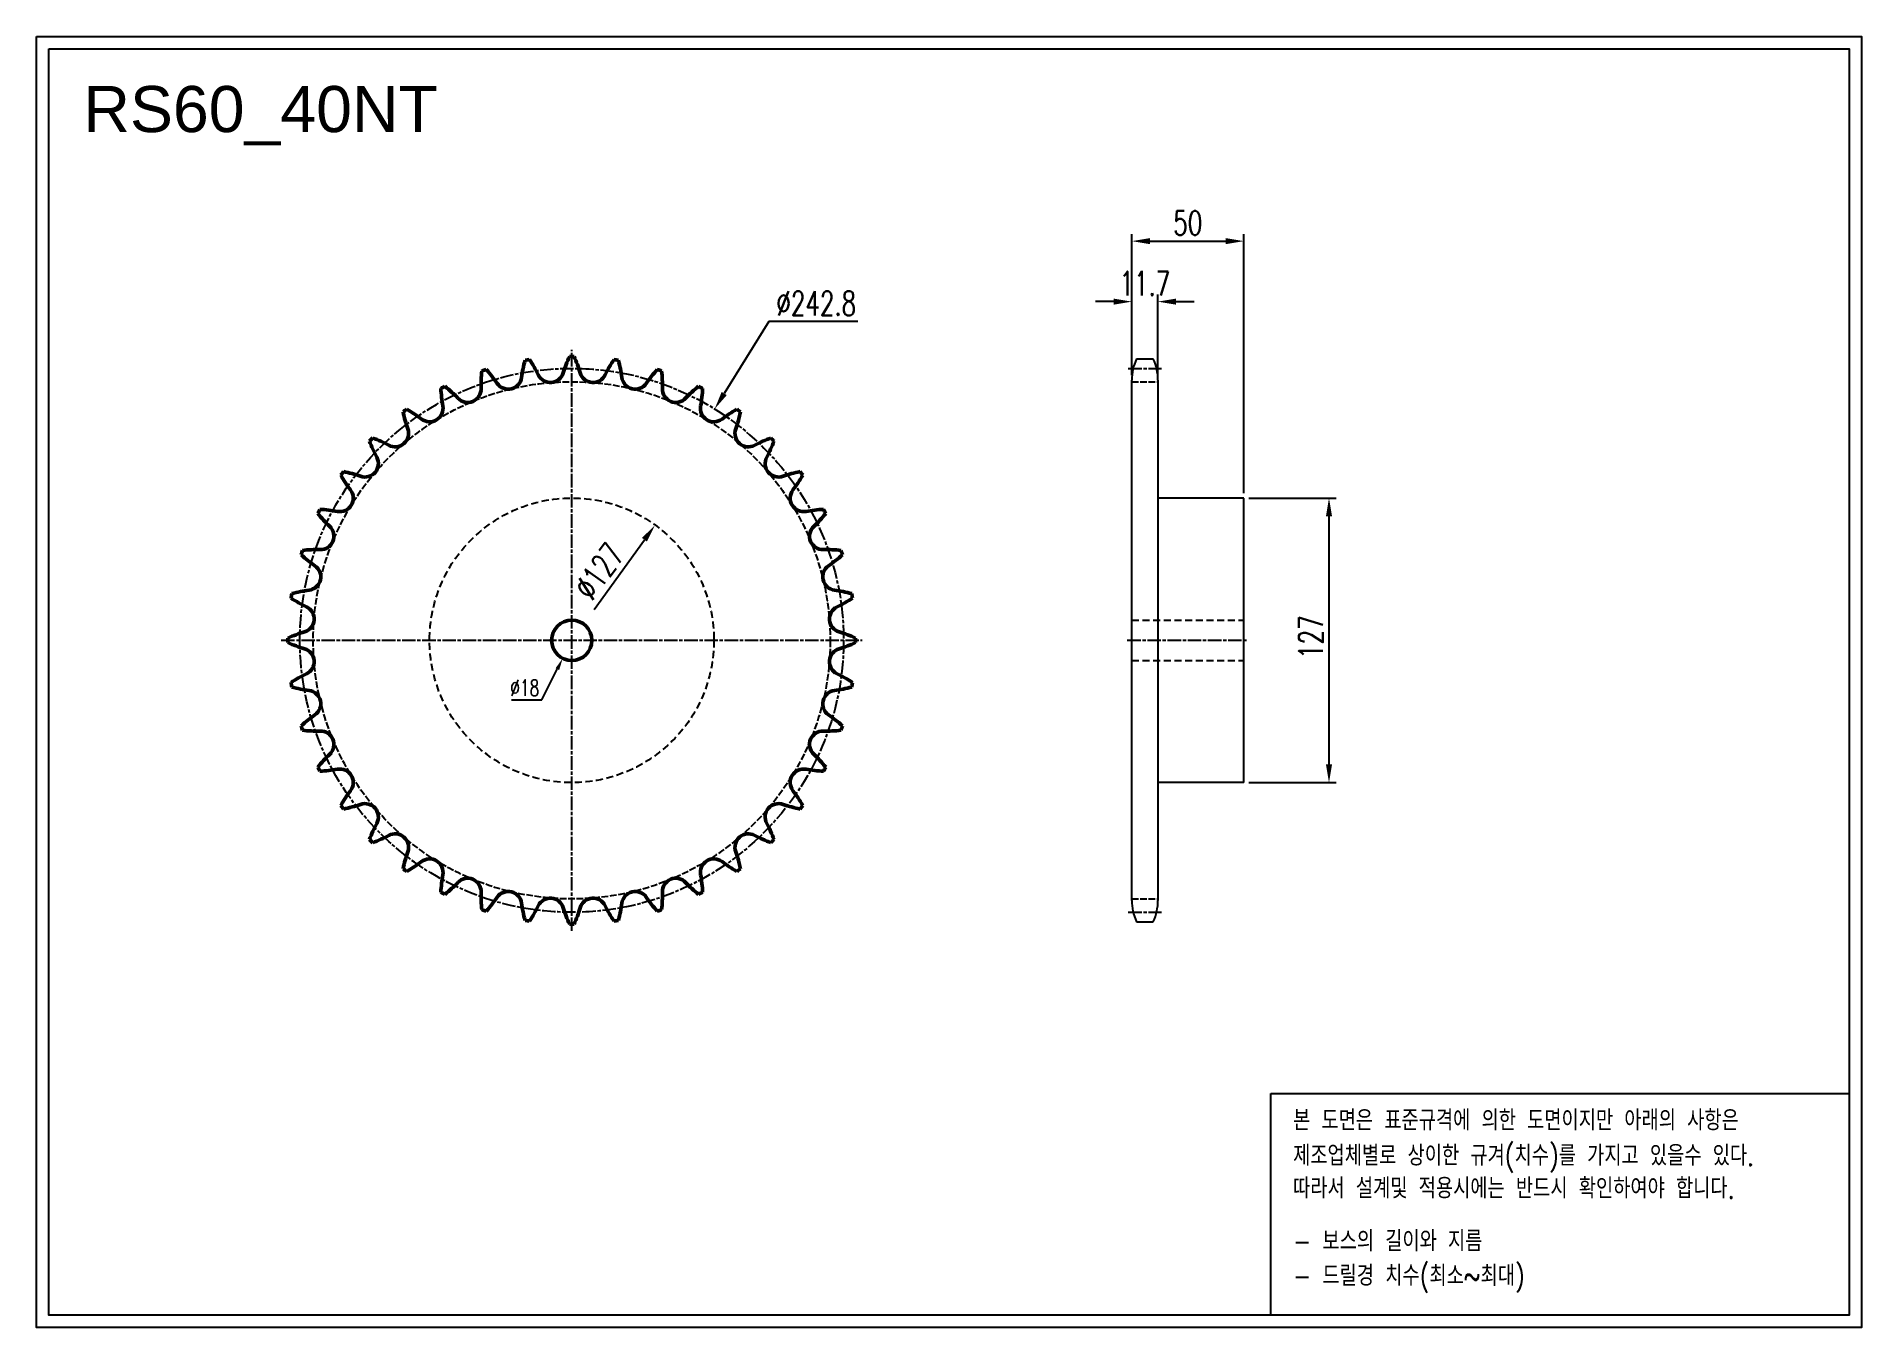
# Model space of a CAD drawing. Header units: millimetres. Extents: x 23272 to 24087, y 1598 to 2174.
import ezdxf

# ---------------------------------------------------------------- set-up
doc = ezdxf.new("R2010")
doc.units = ezdxf.units.MM
for name, pattern in [('AM_ISO02W050', [7.5, 6, -1.5]), ('AM_ISO02W050x2', [3.75, 3, -0.75]), ('AM_ISO08W050', [18, 12, -1.5, 3, -1.5]), ('AM_ISO08W050x2', [9, 6, -0.75, 1.5, -0.75]), ('HIDDEN', [9.525, 6.35, -3.175])]:
    doc.linetypes.add(name, pattern=pattern)
for name, color, linetype, lineweight in [('AM_0N', 7, 'Continuous', 50), ('AM_3N', 6, 'AM_ISO02W050', 25), ('AM_7', 4, 'AM_ISO08W050', 25), ('AM_7N', 4, 'AM_ISO08W050', 25)]:
    doc.layers.add(name, color=color, linetype=linetype, lineweight=lineweight)
doc.layers.add('HL', color=2, linetype='HIDDEN')
doc.layers.add('S-DIM', color=7, linetype='Continuous')
doc.styles.add('HAN', font='ROMANS.shx', dxfattribs={"width": 0.7, "bigfont": 'whgtxt.shx'})
doc.styles.add('HSG', font='SIMPLEX.shx', dxfattribs={"width": 0.7, "bigfont": 'HSG.shx'})
doc.styles.get("Standard").update_dxf_attribs({"font": 'arial.ttf'})
doc.dimstyles.new('APP16', dxfattribs={"dimscale": 3, "dimtxt": 2.4, "dimasz": 1.8, "dimexe": 0.7, "dimexo": 0.5, "dimgap": 0.6, "dimtad": 1, "dimtoh": 1, "dimdec": 1, "dimrnd": 0.01, "dimzin": 9, "dimdsep": 46, "dimtxsty": 'HSG', "dimcen": 0, "dimclrd": 1, "dimclre": 1, "dimclrt": 256, "dimazin": 2, "dimtp": 1, "dimtm": 1, "dimtfac": 0.5, "dimtdec": 1, "dimtofl": 0, "dimtmove": 0, "dimatfit": 3, "dimfxl": 0, "dimtvp": 1, "dimtolj": 2, "dimlwd": -1, "dimlwe": -1, "dimarcsym": 0})
doc.dimstyles.new('APP23', dxfattribs={"dimscale": 4.5, "dimtxt": 2.4, "dimasz": 1.8, "dimexe": 0.7, "dimexo": 0.5, "dimgap": 0.6, "dimtad": 1, "dimtoh": 1, "dimdec": 1, "dimrnd": 0.01, "dimzin": 9, "dimdsep": 46, "dimtxsty": 'HSG', "dimcen": 0, "dimclrd": 1, "dimclre": 1, "dimclrt": 256, "dimazin": 2, "dimtp": 1, "dimtm": 1, "dimtfac": 0.5, "dimtdec": 1, "dimtix": 1, "dimtofl": 0, "dimtmove": 0, "dimatfit": 3, "dimfxl": 0, "dimtvp": 1, "dimtolj": 2, "dimlwd": -1, "dimlwe": -1, "dimarcsym": 0})

# ---------------------------------------------------------------- blocks, each defined once
blk = doc.blocks.new('*D1')
at = {"layer": 'Defpoints', "color": 0, "transparency": 16777216}
for p in [(23547.86, 1956.03), (23473.46, 1853.1)]:
    blk.add_point(p, dxfattribs=at)
at = {"layer": 'S-DIM', "color": 1, "transparency": 16777216}
blk.add_line((23520.65, 1918.39), (23543.11, 1949.46), dxfattribs=at)
blk.add_solid([(23542.02, 1950.25), (23544.21, 1948.67), (23547.86, 1956.03)], dxfattribs=at)
at = {"layer": 'S-DIM', "transparency": 16777216, "insert": (23522.94, 1935.39), "char_height": 10.8, "attachment_point": 5, "rotation": 54.13986, "style": 'HSG'}
blk.add_mtext('\\A2;∅127', dxfattribs=at)
blk = doc.blocks.new('*D2')
at = {"layer": 'Defpoints', "color": 0, "transparency": 16777216}
for p in [(23574.48, 2007.83), (23446.83, 1801.29)]:
    blk.add_point(p, dxfattribs=at)
at = {"layer": 'S-DIM', "color": 1, "transparency": 16777216}
for p, q in [((23598.61, 2046.88), (23578.74, 2014.72)), ((23638.39, 2046.88), (23598.61, 2046.88))]:
    blk.add_line(p, q, dxfattribs=at)
blk.add_solid([(23577.59, 2015.43), (23579.89, 2014.01), (23574.48, 2007.83)], dxfattribs=at)
at = {"layer": 'S-DIM', "transparency": 16777216, "insert": (23619.85, 2054.98), "char_height": 10.8, "attachment_point": 5, "style": 'HSG'}
blk.add_mtext('\\A2;∅242.8', dxfattribs=at)
blk = doc.blocks.new('*D3')
at = {"layer": 'Defpoints', "color": 0, "transparency": 16777216}
for p in [(23772.45, 2055.74), (23760.75, 2020.67), (23772.45, 2020.01)]:
    blk.add_point(p, dxfattribs=at)
at = {"layer": 'S-DIM', "color": 1, "transparency": 16777216}
for p, q in [((23752.65, 2055.74), (23744.55, 2055.74)), ((23760.75, 2022.92), (23760.75, 2058.89)), ((23772.45, 2022.26), (23772.45, 2058.89)), ((23780.55, 2055.74), (23788.65, 2055.74))]:
    blk.add_line(p, q, dxfattribs=at)
for points in [[(23752.65, 2057.09), (23752.65, 2054.39), (23760.75, 2055.74)], [(23780.55, 2057.09), (23780.55, 2054.39), (23772.45, 2055.74)]]:
    blk.add_solid(points, dxfattribs=at)
at = {"layer": 'S-DIM', "transparency": 16777216, "insert": (23766.6, 2063.84), "char_height": 10.8, "attachment_point": 5, "style": 'HSG'}
blk.add_mtext('\\A2;11.7', dxfattribs=at)
blk = doc.blocks.new('*D4')
at = {"layer": 'Defpoints', "color": 0, "transparency": 16777216}
for p in [(23810.75, 2082.74), (23760.75, 2020.67), (23810.75, 1968.06)]:
    blk.add_point(p, dxfattribs=at)
at = {"layer": 'S-DIM', "color": 1, "transparency": 16777216}
for p, q in [((23760.75, 2022.92), (23760.75, 2085.89)), ((23768.85, 2082.74), (23802.65, 2082.74)), ((23810.75, 1970.31), (23810.75, 2085.89))]:
    blk.add_line(p, q, dxfattribs=at)
for points in [[(23768.85, 2084.09), (23768.85, 2081.39), (23760.75, 2082.74)], [(23802.65, 2084.09), (23802.65, 2081.39), (23810.75, 2082.74)]]:
    blk.add_solid(points, dxfattribs=at)
at = {"layer": 'S-DIM', "transparency": 16777216, "insert": (23785.75, 2090.84), "char_height": 10.8, "attachment_point": 5, "style": 'HSG'}
blk.add_mtext('\\A2;50', dxfattribs=at)
blk = doc.blocks.new('*D5')
at = {"layer": 'Defpoints', "color": 0, "transparency": 16777216}
for p in [(23810.75, 1968.06), (23810.75, 1841.06), (23848.81, 1841.06)]:
    blk.add_point(p, dxfattribs=at)
at = {"layer": 'S-DIM', "color": 1, "transparency": 16777216}
for p, q in [((23813, 1968.06), (23851.96, 1968.06)), ((23848.81, 1959.96), (23848.81, 1849.16)), ((23813, 1841.06), (23851.96, 1841.06))]:
    blk.add_line(p, q, dxfattribs=at)
for points in [[(23847.46, 1959.96), (23850.16, 1959.96), (23848.81, 1968.06)], [(23847.46, 1849.16), (23850.16, 1849.16), (23848.81, 1841.06)]]:
    blk.add_solid(points, dxfattribs=at)
at = {"layer": 'S-DIM', "transparency": 16777216, "insert": (23840.71, 1905.98), "char_height": 10.8, "attachment_point": 5, "rotation": 90, "style": 'HSG'}
blk.add_mtext('\\A2;127', dxfattribs=at)
blk = doc.blocks.new('*D6')
at = {"layer": 'Defpoints', "color": 0, "transparency": 16777216}
for p in [(23514.68, 1912.61), (23506.63, 1896.51)]:
    blk.add_point(p, dxfattribs=at)
at = {"layer": 'S-DIM', "color": 1, "transparency": 16777216}
for p, q in [((23497.35, 1877.94), (23504.22, 1891.68)), ((23483.79, 1877.94), (23497.35, 1877.94))]:
    blk.add_line(p, q, dxfattribs=at)
blk.add_solid([(23503.41, 1892.09), (23505.02, 1891.28), (23506.63, 1896.51)], dxfattribs=at)
at = {"layer": 'S-DIM', "transparency": 16777216, "insert": (23489.67, 1883.34), "char_height": 7.2, "attachment_point": 5, "style": 'HSG'}
blk.add_mtext('\\A2;∅18', dxfattribs=at)

msp = doc.modelspace()

# ---------------------------------------------------------------- linework, layer by layer
for p, q in [((23762.83, 2030.17), (23770.36, 2030.17)), ((23760.75, 1788.46), (23760.75, 2020.67)), ((23772.45, 2020.67), (23772.45, 1788.46)), ((23810.75, 1968.06), (23772.45, 1968.06)), ((23810.75, 1841.06), (23810.75, 1968.06)), ((23810.75, 1841.06), (23772.45, 1841.06)), ((23762.83, 1778.96), (23770.36, 1778.96))]:
    msp.add_line(p, q)
for points in [[(23271.64, 2174.08), (24086.61, 2174.08), (24086.61, 1597.84), (23271.64, 1597.84)], [(23277.13, 2168.59), (24081.12, 2168.59), (24081.12, 1603.33), (23277.13, 1603.33)]]:
    msp.add_lwpolyline(points, close=True)
at = {"color": 6}
msp.add_lwpolyline([(23822.78, 1702.3), (24081.12, 1702.3), (24081.12, 1603.33), (23822.78, 1603.33)], close=True, dxfattribs=at)
for centre, start, end in [((23783.45, 2020.67), 155.25994, 180), ((23749.75, 2020.67), 0, 24.74006), ((23783.45, 1788.46), 180, 204.74006), ((23749.75, 1788.46), 335.25994, 0)]:
    msp.add_arc(centre, 22.7, start, end)
at = {"layer": 'AM_0N'}
msp.add_circle((23510.66, 1904.56), 9, dxfattribs=at)
for centre, radius, start, end in [((23547.76, 2013.9), 60.03, 164.86276, 172.375), ((23510.66, 1904.56), 126.74, 98.53546, 99.46454), ((23441.58, 1997.09), 60.03, 25.625, 33.13724), ((23564.41, 2006.75), 60.03, 155.86276, 163.375), ((23510.66, 1904.56), 126.74, 89.53546, 90.46454), ((23456.91, 2006.75), 60.03, 16.625, 24.13724), ((23579.73, 1997.09), 60.03, 146.86276, 154.375), ((23510.66, 1904.56), 126.74, 80.53546, 81.46454), ((23473.55, 2013.9), 60.03, 7.625, 15.13724), ((23530.2, 2018.36), 60.03, 173.86276, 181.375), ((23510.66, 1904.56), 126.74, 107.53546, 108.46454), ((23427.96, 1985.14), 60.03, 34.625, 42.13724), ((23482.3, 2022.67), 6.01, 214.625, 352.375), ((23501.13, 2025.65), 6.01, 205.625, 343.375), ((23520.19, 2025.65), 6.01, 196.625, 334.375), ((23539.01, 2022.67), 6.01, 187.625, 325.375), ((23593.36, 1985.14), 60.03, 137.86276, 145.375), ((23510.66, 1904.56), 126.74, 71.53546, 72.46454), ((23491.12, 2018.36), 60.03, 358.625, 6.13724), ((23510.66, 1904.56), 126.74, 116.53546, 117.46454), ((23512.16, 2020.02), 60.03, 182.86276, 190.375), ((23416.37, 1971.21), 60.03, 43.625, 51.13724), ((23464.18, 2016.78), 6.01, 223.625, 1.375), ((23557.14, 2016.78), 6.01, 178.625, 316.375), ((23604.94, 1971.21), 60.03, 128.86276, 136.375), ((23510.66, 1904.56), 126.74, 62.53546, 63.46454), ((23509.16, 2020.02), 60.03, 349.625, 357.13724), ((23510.66, 1904.56), 126.74, 125.53546, 126.46454), ((23494.08, 2018.83), 60.03, 191.86276, 199.375), ((23407.11, 1955.64), 60.03, 52.625, 60.13724), ((23447.19, 2008.13), 6.01, 232.625, 10.375), ((23574.12, 2008.13), 6.01, 169.625, 307.375), ((23614.21, 1955.64), 60.03, 119.86276, 127.375), ((23527.24, 2018.83), 60.03, 340.625, 348.13724), ((23510.66, 1904.56), 126.74, 53.53546, 54.46454), ((23431.78, 1996.92), 6.01, 241.625, 19.375), ((23589.54, 1996.92), 6.01, 160.625, 298.375), ((23510.66, 1904.56), 126.74, 134.53546, 135.46454), ((23476.4, 2014.83), 60.03, 200.86276, 208.375), ((23400.39, 1938.82), 60.03, 61.625, 69.13724), ((23620.92, 1938.82), 60.03, 110.86276, 118.375), ((23544.91, 2014.83), 60.03, 331.625, 339.13724), ((23510.66, 1904.56), 126.74, 44.53546, 45.46454), ((23418.3, 1983.45), 6.01, 250.625, 28.375), ((23603.02, 1983.45), 6.01, 151.625, 289.375), ((23510.66, 1904.56), 126.74, 143.53546, 144.46454), ((23459.58, 2008.11), 60.03, 209.86276, 217.375), ((23396.39, 1921.14), 60.03, 70.625, 78.13724), ((23624.93, 1921.14), 60.03, 101.86276, 109.375), ((23561.74, 2008.11), 60.03, 322.625, 330.13724), ((23510.66, 1904.56), 126.74, 35.53546, 36.46454), ((23407.1, 1968.03), 6.01, 259.625, 37.375), ((23614.22, 1968.03), 6.01, 142.625, 280.375), ((23510.66, 1904.56), 126.74, 152.53546, 153.46454), ((23444.01, 1998.85), 60.03, 218.86276, 226.375), ((23395.2, 1903.06), 60.03, 79.625, 87.13724), ((23626.11, 1903.06), 60.03, 92.86276, 100.375), ((23577.31, 1998.85), 60.03, 313.625, 321.13724), ((23510.66, 1904.56), 126.74, 26.53546, 27.46454), ((23398.44, 1951.04), 6.01, 268.625, 46.375), ((23622.87, 1951.04), 6.01, 133.625, 271.375), ((23510.66, 1904.56), 126.74, 161.53546, 162.46454), ((23430.08, 1987.26), 60.03, 227.86276, 235.375), ((23396.86, 1885.02), 60.03, 88.625, 96.13724), ((23624.46, 1885.02), 60.03, 83.86276, 91.375), ((23591.24, 1987.26), 60.03, 304.625, 312.13724), ((23510.66, 1904.56), 126.74, 17.53546, 18.46454), ((23392.55, 1932.92), 6.01, 277.625, 55.375), ((23628.76, 1932.92), 6.01, 124.625, 262.375), ((23510.66, 1904.56), 126.74, 170.53546, 171.46454), ((23418.13, 1973.64), 60.03, 236.86276, 244.375), ((23401.32, 1867.46), 60.03, 97.625, 105.13724), ((23620, 1867.46), 60.03, 74.86276, 82.375), ((23603.18, 1973.64), 60.03, 295.625, 303.13724), ((23510.66, 1904.56), 126.74, 8.53546, 9.46454), ((23389.57, 1914.09), 6.01, 286.625, 64.375), ((23631.74, 1914.09), 6.01, 115.625, 253.375), ((23408.47, 1850.81), 60.03, 106.625, 114.13724), ((23612.85, 1850.81), 60.03, 65.86276, 73.375), ((23510.66, 1904.56), 126.74, 179.53546, 180.46454), ((23408.47, 1958.31), 60.03, 245.86276, 253.375), ((23389.57, 1895.03), 6.01, 295.625, 73.375), ((23631.74, 1895.03), 6.01, 106.625, 244.375), ((23612.85, 1958.31), 60.03, 286.625, 294.13724), ((23510.66, 1904.56), 126.74, 359.53546, 0.46454), ((23418.13, 1835.49), 60.03, 115.625, 123.13724), ((23510.66, 1904.56), 126.74, 188.53546, 189.46454), ((23401.32, 1941.67), 60.03, 254.86276, 262.375), ((23620, 1941.67), 60.03, 277.625, 285.13724), ((23603.18, 1835.49), 60.03, 56.86276, 64.375), ((23510.66, 1904.56), 126.74, 350.53546, 351.46454), ((23392.55, 1876.21), 6.01, 304.625, 82.375), ((23628.76, 1876.21), 6.01, 97.625, 235.375), ((23430.08, 1821.86), 60.03, 124.625, 132.13724), ((23510.66, 1904.56), 126.74, 197.53546, 198.46454), ((23591.24, 1821.86), 60.03, 47.86276, 55.375), ((23510.66, 1904.56), 126.74, 341.53546, 342.46454), ((23396.86, 1924.1), 60.03, 263.86276, 271.375), ((23398.44, 1858.08), 6.01, 313.625, 91.375), ((23622.87, 1858.08), 6.01, 88.625, 226.375), ((23624.46, 1924.1), 60.03, 268.625, 276.13724), ((23444.01, 1810.28), 60.03, 133.625, 141.13724), ((23577.31, 1810.28), 60.03, 38.86276, 46.375), ((23510.66, 1904.56), 126.74, 206.53546, 207.46454), ((23395.2, 1906.06), 60.03, 272.86276, 280.375), ((23407.1, 1841.1), 6.01, 322.625, 100.375), ((23614.22, 1841.1), 6.01, 79.625, 217.375), ((23626.11, 1906.06), 60.03, 259.625, 267.13724), ((23510.66, 1904.56), 126.74, 332.53546, 333.46454), ((23459.58, 1801.01), 60.03, 142.625, 150.13724), ((23561.74, 1801.01), 60.03, 29.86276, 37.375), ((23510.66, 1904.56), 126.74, 215.53546, 216.46454), ((23396.39, 1887.98), 60.03, 281.86276, 289.375), ((23418.3, 1825.68), 6.01, 331.625, 109.375), ((23603.02, 1825.68), 6.01, 70.625, 208.375), ((23624.93, 1887.98), 60.03, 250.625, 258.13724), ((23510.66, 1904.56), 126.74, 323.53546, 324.46454), ((23476.4, 1794.3), 60.03, 151.625, 159.13724), ((23400.39, 1870.31), 60.03, 290.86276, 298.375), ((23431.78, 1812.2), 6.01, 340.625, 118.375), ((23589.54, 1812.2), 6.01, 61.625, 199.375), ((23620.92, 1870.31), 60.03, 241.625, 249.13724), ((23544.91, 1794.3), 60.03, 20.86276, 28.375), ((23510.66, 1904.56), 126.74, 224.53546, 225.46454), ((23494.08, 1790.29), 60.03, 160.625, 168.13724), ((23527.24, 1790.29), 60.03, 11.86276, 19.375), ((23510.66, 1904.56), 126.74, 314.53546, 315.46454), ((23510.66, 1904.56), 126.74, 233.53546, 234.46454), ((23407.11, 1853.48), 60.03, 299.86276, 307.375), ((23447.19, 1801), 6.01, 349.625, 127.375), ((23574.12, 1801), 6.01, 52.625, 190.375), ((23614.21, 1853.48), 60.03, 232.625, 240.13724), ((23510.66, 1904.56), 126.74, 305.53546, 306.46454), ((23512.16, 1789.11), 60.03, 169.625, 177.13724), ((23416.37, 1837.91), 60.03, 308.86276, 316.375), ((23464.18, 1792.35), 6.01, 358.625, 136.375), ((23557.14, 1792.35), 6.01, 43.625, 181.375), ((23604.94, 1837.91), 60.03, 223.625, 231.13724), ((23509.16, 1789.11), 60.03, 2.86276, 10.375), ((23510.66, 1904.56), 126.74, 242.53546, 243.46454), ((23530.2, 1790.76), 60.03, 178.625, 186.13724), ((23427.96, 1823.98), 60.03, 317.86276, 325.375), ((23482.3, 1786.46), 6.01, 7.625, 145.375), ((23547.76, 1795.22), 60.03, 187.625, 195.13724), ((23441.58, 1812.04), 60.03, 326.86276, 334.375), ((23501.13, 1783.48), 6.01, 16.625, 154.375), ((23564.41, 1802.37), 60.03, 196.625, 204.13724), ((23456.91, 1802.37), 60.03, 335.86276, 343.375), ((23520.19, 1783.48), 6.01, 25.625, 163.375), ((23579.73, 1812.04), 60.03, 205.625, 213.13724), ((23473.55, 1795.22), 60.03, 344.86276, 352.375), ((23539.01, 1786.46), 6.01, 34.625, 172.375), ((23593.36, 1823.98), 60.03, 214.625, 222.13724), ((23491.12, 1790.76), 60.03, 353.86276, 1.375), ((23510.66, 1904.56), 126.74, 296.53546, 297.46454), ((23510.66, 1904.56), 126.74, 251.53546, 252.46454), ((23510.66, 1904.56), 126.74, 260.53546, 261.46454), ((23510.66, 1904.56), 126.74, 269.53546, 270.46454), ((23510.66, 1904.56), 126.74, 278.53546, 279.46454), ((23510.66, 1904.56), 126.74, 287.53546, 288.46454)]:
    msp.add_arc(centre, radius, start, end, dxfattribs=at)
at = {"layer": 'AM_3N', "linetype": 'AM_ISO02W050x2'}
for p, q in [((23760.75, 2020.01), (23772.45, 2020.01)), ((23760.75, 1789.12), (23772.45, 1789.12))]:
    msp.add_line(p, q, dxfattribs=at)
msp.add_circle((23510.66, 1904.56), 115.45, dxfattribs=at)
at = {"layer": 'AM_7', "linetype": 'AM_ISO08W050x2'}
msp.add_circle((23510.66, 1904.56), 121.4, dxfattribs=at)
at = {"layer": 'AM_7N', "linetype": 'AM_ISO08W050x2'}
for p, q in [((23510.66, 1774.82), (23510.66, 2034.3)), ((23759.19, 2025.96), (23774.01, 2025.96)), ((23380.92, 1904.56), (23640.4, 1904.56)), ((23758.75, 1904.56), (23812.75, 1904.56)), ((23759.19, 1783.16), (23774.01, 1783.16))]:
    msp.add_line(p, q, dxfattribs=at)
at = {"layer": 'HL', "ltscale": 0.5}
for p, q in [((23760.75, 1913.56), (23810.75, 1913.56)), ((23760.75, 1895.56), (23810.75, 1895.56))]:
    msp.add_line(p, q, dxfattribs=at)
msp.add_circle((23510.66, 1904.56), 63.5, dxfattribs=at)

# ---------------------------------------------------------------- texts
msp.add_text('RS60_40NT', height=20.58).set_placement((23292.63, 2131.41))
at = {"color": 6, "style": 'HAN', "width": 0.8}
for s, p in [('본 도면은 표준규격에 의한 도면이지만 아래의 사항은', (23832.77, 1685.8)), ('제조업체별로 상이한 규겨(치수)를 가지고 있을수 있다.', (23832.77, 1670.06)), ('따라서 설계및 적용시에는 반드시 확인하여야 합니다.', (23832.77, 1655.44)), ('- 보스의 길이와 지름', (23832.77, 1631.89)), ('- 드릴경 치수(최소~최대)', (23832.77, 1616.42))]:
    msp.add_text(s, height=9.0834, dxfattribs=at).set_placement(p)

# ---------------------------------------------------------------- dimensions: what is measured, and where the dimension line sits
at = {"layer": 'S-DIM'}
dim = msp.add_linear_dim(base=(23810.75, 2082.74), p1=(23760.75, 2020.67), p2=(23810.75, 1968.06), dimstyle='APP23', dxfattribs=at)
dim.commit()
dim.dimension.update_dxf_attribs({"geometry": '*D4', "text_midpoint": (23785.75, 2090.84)})
dim = msp.add_linear_dim(base=(23772.45, 2055.74), p1=(23760.75, 2020.67), p2=(23772.45, 2020.01), dimstyle='APP23', dxfattribs=at)
dim.commit()
dim.dimension.update_dxf_attribs({"geometry": '*D3', "text_midpoint": (23766.6, 2055.74), "dimtype": 128})
for p1, p2, dimstyle, picture, middle in [((23446.83, 1801.29), (23574.48, 2007.83), 'APP23', '*D2', (23619.85, 2046.88)), ((23514.68, 1912.61), (23506.63, 1896.51), 'APP16', '*D6', (23489.67, 1877.94))]:
    dim = msp.add_diameter_dim_2p(p1=p1, p2=p2, dimstyle=dimstyle, dxfattribs=at)
    dim.commit()
    dim.dimension.update_dxf_attribs({"geometry": picture, "text_midpoint": middle, "dimtype": 131})
dim = msp.add_linear_dim(base=(23848.81, 1841.06), p1=(23810.75, 1968.06), p2=(23810.75, 1841.06), angle=90, dimstyle='APP23', dxfattribs=at)
dim.commit()
dim.dimension.update_dxf_attribs({"geometry": '*D5', "text_midpoint": (23848.81, 1905.98), "dimtype": 128})
at = {"layer": 'S-DIM', "color": 1}
dim = msp.add_diameter_dim_2p(p1=(23473.46, 1853.1), p2=(23547.86, 1956.03), dimstyle='APP23', dxfattribs=at)
dim.commit()
dim.dimension.update_dxf_attribs({"geometry": '*D1', "text_midpoint": (23529.51, 1930.64), "dimtype": 131})

doc.saveas('drawing.dxf')
